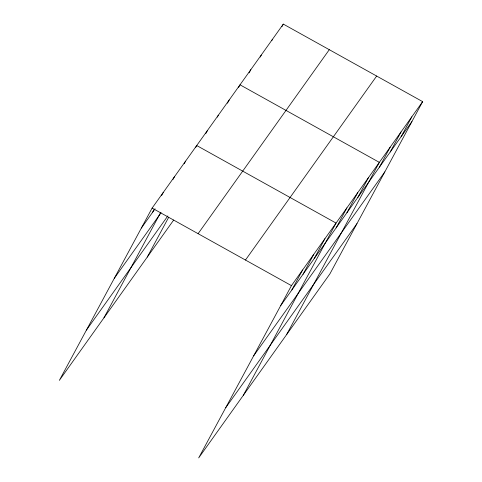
<?xml version="1.0" encoding="UTF-8"?>
<svg xmlns="http://www.w3.org/2000/svg" width="482" height="482" viewBox="0 0 482 482"><rect width="100%" height="100%" fill="white"/><g stroke="black" fill="none" stroke-linecap="round" stroke-linejoin="round"><path stroke-width="0.72" d="M422.642 101.642L291.447 285.633L198.692 457.9L329.887 273.915L422.642 101.642L283.308 24.1L152.113 208.085L59.358 380.358L173.671 220.045M152.523 212.405L154.252 209.188M161.53 195.668L163.265 192.451M173.032 179.382L174.418 176.81M184.184 163.747L185.57 161.169M103.961 317.801L160.693 212.442M195.68 147.462L196.722 145.534L336.056 223.076L243.296 395.342M205.808 133.574L207.543 130.351M217.328 117.108L218.37 115.174M227.456 103.214L229.191 99.997M147.257 257.081L168.622 217.4M238.626 87.393L240.018 84.814L379.346 162.362L286.591 334.629M249.104 72.854L250.839 69.637M260.274 57.033L261.316 55.105M271.794 40.566L272.487 39.277M281.922 26.673L283.308 24.1M291.851 289.947L302.6 269.992M303.003 274.312L313.752 254.351M314.156 258.671L324.904 238.717M336.135 227.853L346.877 207.899M346.956 212.676L357.698 192.716M357.783 197.493L368.525 177.539M379.424 167.14L390.173 147.179M390.251 151.957L400.994 132.002M401.072 136.78L411.821 116.825M141.371 228.046L155.096 208.796M114.306 278.307L161.078 212.713M86.423 330.092L167.826 215.93M198.096 233.68L329.29 49.688M245.465 260.045L376.665 76.054M280.705 305.588L411.899 121.603M253.64 355.849L384.835 171.863M225.757 407.639L356.951 223.648M152.113 208.085L291.447 285.633"/></g></svg>
